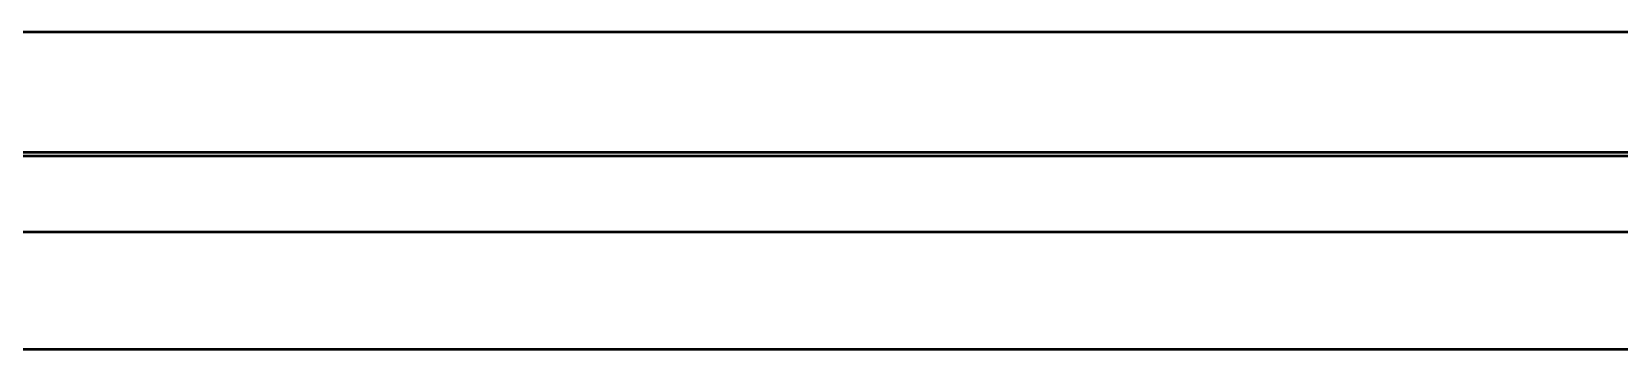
# Model space of a CAD drawing. Header units: millimetres. Extents: x 0 to 4620, y 0 to 3267.
# Drawn here: x 2051.4 to 2176.7, y 1597.4 to 1622.4 of the extents above; entities that cross this region are included whole.
import ezdxf

# ---------------------------------------------------------------- set-up
doc = ezdxf.new("R2010")
doc.units = ezdxf.units.MM
doc.header["$LTSCALE"] = 11
doc.layers.add('Widoczne (ISO)', color=7, linetype='Continuous', lineweight=50)

msp = doc.modelspace()

# ---------------------------------------------------------------- linework, layer by layer
at = {"layer": 'Widoczne (ISO)'}
for p, q in [((2012.96, 1622.35), (2967.77, 1622.35)), ((2024.46, 1612.88), (2967.77, 1612.88)), ((2024.46, 1612.58), (2967.77, 1612.58)), ((2967.77, 1606.58), (2024.46, 1606.58)), ((2024.46, 1597.35), (2967.77, 1597.35))]:
    msp.add_line(p, q, dxfattribs=at)

doc.saveas('drawing.dxf')
